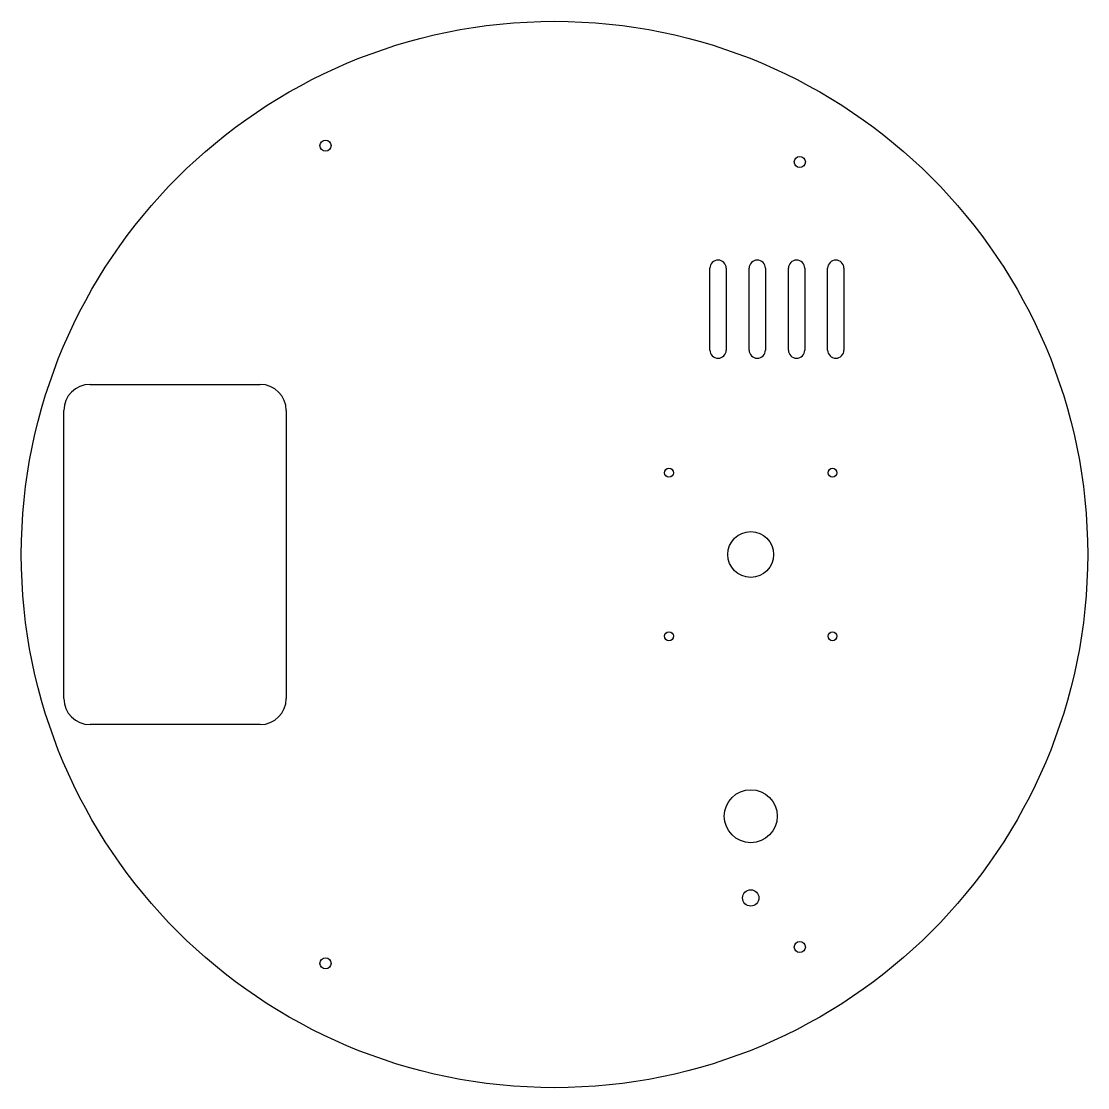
# Model space of a CAD drawing. Header units: millimetres. Extents: x -163 to 163, y -163 to 163.
import ezdxf

# ---------------------------------------------------------------- set-up
doc = ezdxf.new("R2010")
doc.units = ezdxf.units.MM

msp = doc.modelspace()

# ---------------------------------------------------------------- linework, layer by layer
for p, q in [((47.5, 62.5), (47.5, 87.5)), ((52.5, 87.5), (52.5, 62.5)), ((59.5, 62.5), (59.5, 87.5)), ((64.5, 87.5), (64.5, 62.5)), ((71.5, 62.5), (71.5, 87.5)), ((76.5, 87.5), (76.5, 62.5)), ((83.5, 62.5), (83.5, 87.5)), ((88.5, 87.5), (88.5, 62.5)), ((-142, 52), (-90, 52)), ((-150, -44), (-150, 44)), ((-82, 44), (-82, -44)), ((-90, -52), (-142, -52))]:
    msp.add_line(p, q)
for centre, radius in [((0, 0), 163), ((-70, 125), 1.7), ((75, 120), 1.7), ((35, 25), 1.35), ((85, 25), 1.35), ((60, 0), 7), ((35, -25), 1.35), ((85, -25), 1.35), ((60, -80), 8.1), ((60, -105), 2.5), ((75, -120), 1.7), ((-70, -125), 1.7)]:
    msp.add_circle(centre, radius)
for centre, radius, start, end in [((50, 87.5), 2.5, -360, -180), ((62, 87.5), 2.5, -360, -180), ((74, 87.5), 2.5, -360, -180), ((86, 87.5), 2.5, -360, -180), ((50, 62.5), 2.5, -180, 0), ((62, 62.5), 2.5, -180, 0), ((74, 62.5), 2.5, -180, 0), ((86, 62.5), 2.5, -180, 0), ((-142, 44), 8, 90, 180), ((-90, 44), 8, 0, 90), ((-142, -44), 8, -180, -90), ((-90, -44), 8, -90, 0)]:
    msp.add_arc(centre, radius, start, end)

doc.saveas('drawing.dxf')
